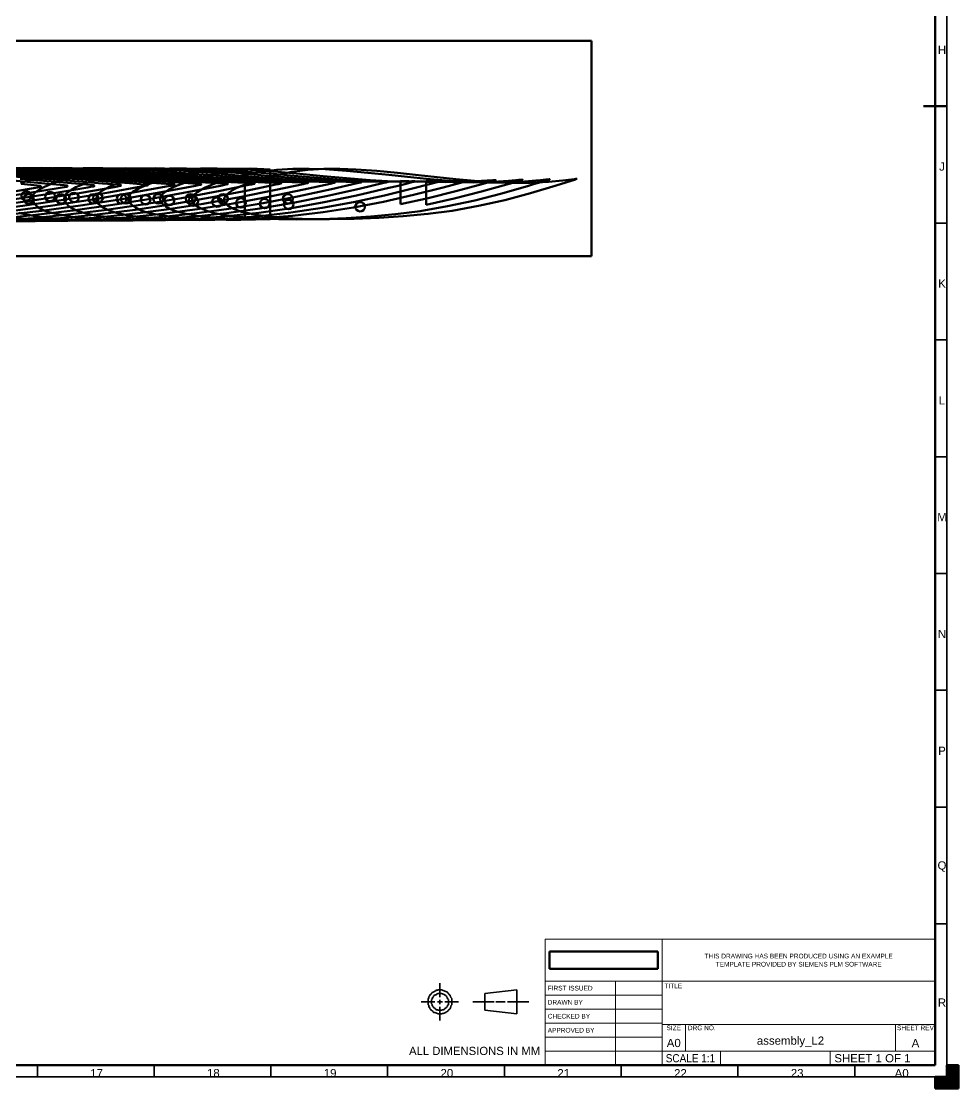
# Model space of a CAD drawing. Header units: millimetres. Extents: x 0 to 1189, y 0 to 841.
# Drawn here: x 787.6 to 1189, y 0 to 456.8 of the extents above; entities that cross this region are included whole.
import ezdxf

# ---------------------------------------------------------------- set-up
doc = ezdxf.new("R2010")
doc.units = ezdxf.units.MM
doc.layers.add('1', color=7, linetype='Continuous', true_color=0xffffff)
doc.layers.add('256', color=7, linetype='Continuous', true_color=0xffffff)
doc.styles.add('Arial', font='Arial')
picture_1 = doc.add_image_def('image1.jpg', size_in_pixel=(548, 87))

# ---------------------------------------------------------------- blocks, each defined once
blk = doc.blocks.new('HATCH5')
at = {"color": 18, "lineweight": 13}
for p, q in [((1184, 9.98988), (1189, 9.98988)), ((1184, 9.94755), (1189, 9.94755)), ((1184, 9.90522), (1189, 9.90522)), ((1184, 9.86289), (1189, 9.86289)), ((1184, 9.82056), (1189, 9.82056)), ((1184, 9.77823), (1189, 9.77823)), ((1184, 9.7359), (1189, 9.7359)), ((1184, 9.69357), (1189, 9.69357)), ((1184, 9.65124), (1189, 9.65124)), ((1184, 9.60891), (1189, 9.60891)), ((1184, 9.56658), (1189, 9.56658)), ((1184, 9.52425), (1189, 9.52425)), ((1184, 9.48192), (1189, 9.48192)), ((1184, 9.43959), (1189, 9.43959)), ((1184, 9.39726), (1189, 9.39726)), ((1184, 9.35493), (1189, 9.35493)), ((1184, 9.3126), (1189, 9.3126)), ((1184, 9.27027), (1189, 9.27027)), ((1184, 9.22794), (1189, 9.22794)), ((1184, 9.18561), (1189, 9.18561)), ((1184, 9.14328), (1189, 9.14328)), ((1179, 4.99494), (1189, 4.99494)), ((1179, 4.95261), (1189, 4.95261)), ((1179, 4.91028), (1189, 4.91028)), ((1179, 4.86795), (1189, 4.86795)), ((1179, 4.82562), (1189, 4.82562)), ((1179, 4.78329), (1189, 4.78329)), ((1179, 4.74096), (1189, 4.74096)), ((1179, 4.69863), (1189, 4.69863)), ((1179, 4.6563), (1189, 4.6563)), ((1179, 4.61397), (1189, 4.61397)), ((1179, 4.57164), (1189, 4.57164)), ((1184, 9.10095), (1189, 9.10095)), ((1184, 9.05862), (1189, 9.05862)), ((1184, 9.01629), (1189, 9.01629)), ((1184, 8.97396), (1189, 8.97396)), ((1184, 8.93163), (1189, 8.93163)), ((1184, 8.8893), (1189, 8.8893)), ((1184, 8.84697), (1189, 8.84697)), ((1184, 8.80464), (1189, 8.80464)), ((1184, 8.76231), (1189, 8.76231)), ((1184, 8.71998), (1189, 8.71998)), ((1184, 8.67765), (1189, 8.67765)), ((1184, 8.63532), (1189, 8.63532)), ((1184, 8.59299), (1189, 8.59299)), ((1184, 8.55066), (1189, 8.55066)), ((1184, 8.50833), (1189, 8.50833)), ((1184, 8.466), (1189, 8.466)), ((1184, 8.42367), (1189, 8.42367)), ((1184, 8.38134), (1189, 8.38134)), ((1184, 8.33901), (1189, 8.33901)), ((1184, 8.29668), (1189, 8.29668)), ((1184, 8.25435), (1189, 8.25435)), ((1184, 8.21202), (1189, 8.21202)), ((1184, 8.16969), (1189, 8.16969)), ((1184, 8.12736), (1189, 8.12736)), ((1184, 8.08503), (1189, 8.08503)), ((1184, 8.0427), (1189, 8.0427)), ((1184, 8.00037), (1189, 8.00037)), ((1184, 7.95804), (1189, 7.95804)), ((1184, 7.91571), (1189, 7.91571)), ((1184, 7.87338), (1189, 7.87338)), ((1184, 7.83105), (1189, 7.83105)), ((1184, 7.78872), (1189, 7.78872)), ((1184, 7.74639), (1189, 7.74639)), ((1184, 7.70406), (1189, 7.70406)), ((1184, 7.66173), (1189, 7.66173)), ((1184, 7.6194), (1189, 7.6194)), ((1184, 7.57707), (1189, 7.57707)), ((1184, 7.53474), (1189, 7.53474)), ((1184, 7.49241), (1189, 7.49241)), ((1184, 7.45008), (1189, 7.45008)), ((1184, 7.40775), (1189, 7.40775)), ((1184, 7.36542), (1189, 7.36542)), ((1184, 7.32309), (1189, 7.32309)), ((1184, 7.28076), (1189, 7.28076)), ((1184, 7.23843), (1189, 7.23843)), ((1184, 7.1961), (1189, 7.1961)), ((1184, 7.15377), (1189, 7.15377)), ((1184, 7.11144), (1189, 7.11144)), ((1184, 7.06911), (1189, 7.06911)), ((1184, 7.02678), (1189, 7.02678)), ((1184, 6.98445), (1189, 6.98445)), ((1184, 6.94212), (1189, 6.94212)), ((1184, 6.89979), (1189, 6.89979)), ((1184, 6.85746), (1189, 6.85746)), ((1184, 6.81513), (1189, 6.81513)), ((1184, 6.7728), (1189, 6.7728)), ((1184, 6.73047), (1189, 6.73047)), ((1184, 6.68814), (1189, 6.68814)), ((1184, 6.64581), (1189, 6.64581)), ((1184, 6.60348), (1189, 6.60348)), ((1184, 6.56115), (1189, 6.56115)), ((1184, 6.51882), (1189, 6.51882)), ((1184, 6.47649), (1189, 6.47649)), ((1184, 6.43416), (1189, 6.43416)), ((1184, 6.39183), (1189, 6.39183)), ((1184, 6.3495), (1189, 6.3495)), ((1184, 6.30717), (1189, 6.30717)), ((1184, 6.26484), (1189, 6.26484)), ((1184, 6.22251), (1189, 6.22251)), ((1184, 6.18018), (1189, 6.18018)), ((1184, 6.13785), (1189, 6.13785)), ((1184, 6.09552), (1189, 6.09552)), ((1184, 6.05319), (1189, 6.05319)), ((1184, 6.01086), (1189, 6.01086)), ((1184, 5.96853), (1189, 5.96853)), ((1184, 5.9262), (1189, 5.9262)), ((1184, 5.88387), (1189, 5.88387)), ((1184, 5.84154), (1189, 5.84154)), ((1184, 5.79921), (1189, 5.79921)), ((1184, 5.75688), (1189, 5.75688)), ((1184, 5.71455), (1189, 5.71455)), ((1184, 5.67222), (1189, 5.67222)), ((1184, 5.62989), (1189, 5.62989)), ((1184, 5.58756), (1189, 5.58756)), ((1184, 5.54523), (1189, 5.54523)), ((1184, 5.5029), (1189, 5.5029)), ((1184, 5.46057), (1189, 5.46057)), ((1184, 5.41824), (1189, 5.41824)), ((1184, 5.37591), (1189, 5.37591)), ((1184, 5.33358), (1189, 5.33358)), ((1184, 5.29125), (1189, 5.29125)), ((1184, 5.24892), (1189, 5.24892)), ((1184, 5.20659), (1189, 5.20659)), ((1184, 5.16426), (1189, 5.16426)), ((1184, 5.12193), (1189, 5.12193)), ((1184, 5.0796), (1189, 5.0796)), ((1184, 5.03727), (1189, 5.03727)), ((1179, 4.52931), (1189, 4.52931)), ((1179, 4.48698), (1189, 4.48698)), ((1179, 4.44465), (1189, 4.44465)), ((1179, 4.40232), (1189, 4.40232)), ((1179, 4.35999), (1189, 4.35999)), ((1179, 4.31766), (1189, 4.31766)), ((1179, 4.27533), (1189, 4.27533)), ((1179, 4.233), (1189, 4.233)), ((1179, 4.19067), (1189, 4.19067)), ((1179, 4.14834), (1189, 4.14834)), ((1179, 4.10601), (1189, 4.10601)), ((1179, 4.06368), (1189, 4.06368)), ((1179, 4.02135), (1189, 4.02135)), ((1179, 3.97902), (1189, 3.97902)), ((1179, 3.93669), (1189, 3.93669)), ((1179, 3.89436), (1189, 3.89436)), ((1179, 3.85203), (1189, 3.85203)), ((1179, 3.8097), (1189, 3.8097)), ((1179, 3.76737), (1189, 3.76737)), ((1179, 3.72504), (1189, 3.72504)), ((1179, 3.68271), (1189, 3.68271)), ((1179, 3.64038), (1189, 3.64038)), ((1179, 3.59805), (1189, 3.59805)), ((1179, 3.55572), (1189, 3.55572)), ((1179, 3.51339), (1189, 3.51339)), ((1179, 3.47106), (1189, 3.47106)), ((1179, 3.42873), (1189, 3.42873)), ((1179, 3.3864), (1189, 3.3864)), ((1179, 3.34407), (1189, 3.34407)), ((1179, 3.30174), (1189, 3.30174)), ((1179, 3.25941), (1189, 3.25941)), ((1179, 3.21708), (1189, 3.21708)), ((1179, 3.17475), (1189, 3.17475)), ((1179, 3.13242), (1189, 3.13242)), ((1179, 3.09009), (1189, 3.09009)), ((1179, 3.04776), (1189, 3.04776)), ((1179, 3.00543), (1189, 3.00543)), ((1179, 2.9631), (1189, 2.9631)), ((1179, 2.92077), (1189, 2.92077)), ((1179, 2.87844), (1189, 2.87844)), ((1179, 2.83611), (1189, 2.83611)), ((1179, 2.79378), (1189, 2.79378)), ((1179, 2.75145), (1189, 2.75145)), ((1179, 2.70912), (1189, 2.70912)), ((1179, 2.66679), (1189, 2.66679)), ((1179, 2.62446), (1189, 2.62446)), ((1179, 2.58213), (1189, 2.58213)), ((1179, 2.5398), (1189, 2.5398)), ((1179, 2.49747), (1189, 2.49747)), ((1179, 2.45514), (1189, 2.45514)), ((1179, 2.41281), (1189, 2.41281)), ((1179, 2.37048), (1189, 2.37048)), ((1179, 2.32815), (1189, 2.32815)), ((1179, 2.28582), (1189, 2.28582)), ((1179, 2.24349), (1189, 2.24349)), ((1179, 2.20116), (1189, 2.20116)), ((1179, 2.15883), (1189, 2.15883)), ((1179, 2.1165), (1189, 2.1165)), ((1179, 2.07417), (1189, 2.07417)), ((1179, 2.03184), (1189, 2.03184)), ((1179, 1.98951), (1189, 1.98951)), ((1179, 1.94718), (1189, 1.94718)), ((1179, 1.90485), (1189, 1.90485)), ((1179, 1.86252), (1189, 1.86252)), ((1179, 1.82019), (1189, 1.82019)), ((1179, 1.77786), (1189, 1.77786)), ((1179, 1.73553), (1189, 1.73553)), ((1179, 1.6932), (1189, 1.6932)), ((1179, 1.65087), (1189, 1.65087)), ((1179, 1.60854), (1189, 1.60854)), ((1179, 1.56621), (1189, 1.56621)), ((1179, 1.52388), (1189, 1.52388)), ((1179, 1.48155), (1189, 1.48155)), ((1179, 1.43922), (1189, 1.43922)), ((1179, 1.39689), (1189, 1.39689)), ((1179, 1.35456), (1189, 1.35456)), ((1179, 1.31223), (1189, 1.31223)), ((1179, 1.2699), (1189, 1.2699)), ((1179, 1.22757), (1189, 1.22757)), ((1179, 1.18524), (1189, 1.18524)), ((1179, 1.14291), (1189, 1.14291)), ((1179, 1.10058), (1189, 1.10058)), ((1179, 1.05825), (1189, 1.05825)), ((1179, 1.01592), (1189, 1.01592)), ((1179, 0.97359), (1189, 0.97359)), ((1179, 0.93126), (1189, 0.93126)), ((1179, 0.88893), (1189, 0.88893)), ((1179, 0.8466), (1189, 0.8466)), ((1179, 0.80427), (1189, 0.80427)), ((1179, 0.76194), (1189, 0.76194)), ((1179, 0.71961), (1189, 0.71961)), ((1179, 0.67728), (1189, 0.67728)), ((1179, 0.63495), (1189, 0.63495)), ((1179, 0.59262), (1189, 0.59262)), ((1179, 0.55029), (1189, 0.55029)), ((1179, 0.50796), (1189, 0.50796)), ((1179, 0.46563), (1189, 0.46563)), ((1179, 0.4233), (1189, 0.4233)), ((1179, 0.38097), (1189, 0.38097)), ((1179, 0.33864), (1189, 0.33864)), ((1179, 0.29631), (1189, 0.29631)), ((1179, 0.25398), (1189, 0.25398)), ((1179, 0.21165), (1189, 0.21165)), ((1179, 0.16932), (1189, 0.16932)), ((1179, 0.12699), (1189, 0.12699)), ((1179, 0.08466), (1189, 0.08466)), ((1179, 0.04233), (1189, 0.04233)), ((1179, 0), (1189, 0))]:
    blk.add_line(p, q, dxfattribs=at)
blk = doc.blocks.new('3RDANG')
at = {"layer": '1', "color": 18, "linetype": 'Continuous', "lineweight": 35}
for p, q in [((0.173228, 0.629921), (0.173228, 1)), ((0.133858, 0.795276), (0.125984, 0.787402)), ((0.141732, 0.811024), (0.133858, 0.80315)), ((0.133858, 0.80315), (0.133858, 0.795276)), ((0.149606, 0.811024), (0.141732, 0.811024)), ((0.15748, 0.818898), (0.149606, 0.811024)), ((0.165354, 0.818898), (0.15748, 0.818898)), ((0.173228, 0.818898), (0.165354, 0.818898)), ((0.181102, 0.818898), (0.173228, 0.818898)), ((0.188976, 0.818898), (0.181102, 0.818898)), ((0.19685, 0.811024), (0.188976, 0.818898)), ((0.204724, 0.80315), (0.19685, 0.811024)), ((0.212598, 0.795276), (0.204724, 0.80315)), ((0.220472, 0.787402), (0.212598, 0.795276)), ((0.889764, 0.818898), (0.590551, 0.724409)), ((0.889764, 0.181102), (0.889764, 0.818898)), ((0.086614, 0.700787), (0.07874, 0.685039)), ((0.094488, 0.716535), (0.086614, 0.700787)), ((0.102362, 0.748031), (0.094488, 0.732283)), ((0.094488, 0.732283), (0.094488, 0.716535)), ((0.110236, 0.76378), (0.102362, 0.748031)), ((0.11811, 0.771654), (0.110236, 0.76378)), ((0.125984, 0.787402), (0.11811, 0.771654)), ((0.141732, 0.700787), (0.133858, 0.692913)), ((0.149606, 0.716535), (0.141732, 0.708661)), ((0.141732, 0.708661), (0.141732, 0.700787)), ((0.15748, 0.724409), (0.149606, 0.716535)), ((0.149606, 0.716535), (0.149606, 0.716535)), ((0.165354, 0.724409), (0.15748, 0.724409)), ((0.173228, 0.724409), (0.165354, 0.724409)), ((0.181102, 0.724409), (0.173228, 0.724409)), ((0.173228, 0.724409), (0.173228, 0.724409)), ((0.188976, 0.724409), (0.181102, 0.724409)), ((0.19685, 0.716535), (0.188976, 0.724409)), ((0.188976, 0.724409), (0.188976, 0.724409)), ((0.204724, 0.708661), (0.19685, 0.716535)), ((0.212598, 0.700787), (0.204724, 0.708661)), ((0.204724, 0.708661), (0.204724, 0.708661)), ((0.220472, 0.692913), (0.212598, 0.700787)), ((0.228346, 0.779528), (0.220472, 0.787402)), ((0.23622, 0.771654), (0.228346, 0.779528)), ((0.244094, 0.755906), (0.23622, 0.771654)), ((0.244094, 0.740157), (0.244094, 0.755906)), ((0.251969, 0.724409), (0.244094, 0.740157)), ((0.259843, 0.708661), (0.251969, 0.724409)), ((0.259843, 0.692913), (0.259843, 0.708661)), ((0.590551, 0.724409), (0.590551, 0.275591)), ((0.070866, 0.606299), (0.062992, 0.582677)), ((0.07874, 0.661417), (0.070866, 0.645669)), ((0.070866, 0.645669), (0.070866, 0.622047)), ((0.070866, 0.622047), (0.070866, 0.606299)), ((0.07874, 0.685039), (0.07874, 0.661417)), ((0.110236, 0.614173), (0.102362, 0.606299)), ((0.102362, 0.606299), (0.102362, 0.590551)), ((0.11811, 0.653543), (0.110236, 0.645669)), ((0.110236, 0.645669), (0.110236, 0.629921)), ((0.110236, 0.629921), (0.110236, 0.614173)), ((0.125984, 0.677165), (0.11811, 0.669291)), ((0.11811, 0.669291), (0.11811, 0.653543)), ((0.133858, 0.692913), (0.125984, 0.685039)), ((0.125984, 0.685039), (0.125984, 0.677165)), ((0.220472, 0.677165), (0.220472, 0.692913)), ((0.228346, 0.669291), (0.220472, 0.677165)), ((0.228346, 0.661417), (0.228346, 0.669291)), ((0.23622, 0.645669), (0.228346, 0.661417)), ((0.23622, 0.637795), (0.23622, 0.645669)), ((0.23622, 0.622047), (0.23622, 0.637795)), ((0.244094, 0.606299), (0.23622, 0.622047)), ((0.244094, 0.598425), (0.244094, 0.606299)), ((0.244094, 0.582677), (0.244094, 0.598425)), ((0.267717, 0.677165), (0.259843, 0.692913)), ((0.267717, 0.653543), (0.267717, 0.677165)), ((0.275591, 0.637795), (0.267717, 0.653543)), ((0.275591, 0.614173), (0.275591, 0.637795)), ((0.283465, 0.590551), (0.275591, 0.614173)), ((0.125984, 0.503937), (0, 0.503937)), ((0.062992, 0.582677), (0.062992, 0.559055)), ((0.062992, 0.559055), (0.062992, 0.535433)), ((0.062992, 0.535433), (0.062992, 0.519685)), ((0.062992, 0.519685), (0.062992, 0.496063)), ((0.102362, 0.574803), (0.094488, 0.559055)), ((0.094488, 0.559055), (0.094488, 0.543307)), ((0.094488, 0.543307), (0.094488, 0.527559)), ((0.094488, 0.527559), (0.094488, 0.511811)), ((0.094488, 0.511811), (0.094488, 0.496063)), ((0.102362, 0.590551), (0.102362, 0.574803)), ((0.19685, 0.503937), (0.149606, 0.503937)), ((0.173228, 0.440945), (0.173228, 0.559055)), ((0.346457, 0.503937), (0.220472, 0.503937)), ((0.251969, 0.566929), (0.244094, 0.582677)), ((0.251969, 0.551181), (0.251969, 0.566929)), ((0.251969, 0.535433), (0.251969, 0.551181)), ((0.251969, 0.519685), (0.251969, 0.535433)), ((0.251969, 0.503937), (0.251969, 0.519685)), ((0.251969, 0.488189), (0.251969, 0.503937)), ((0.283465, 0.574803), (0.283465, 0.590551)), ((0.283465, 0.551181), (0.283465, 0.574803)), ((0.283465, 0.527559), (0.283465, 0.551181)), ((0.283465, 0.503937), (0.283465, 0.527559)), ((0.283465, 0.480315), (0.283465, 0.503937)), ((0.480315, 0.503937), (0.677165, 0.503937)), ((0.692913, 0.503937), (0.779528, 0.503937)), ((1, 0.503937), (0.80315, 0.503937)), ((0.062992, 0.496063), (0.062992, 0.472441)), ((0.062992, 0.472441), (0.062992, 0.448819)), ((0.062992, 0.448819), (0.062992, 0.425197)), ((0.062992, 0.425197), (0.070866, 0.409449)), ((0.070866, 0.409449), (0.070866, 0.385827)), ((0.094488, 0.496063), (0.094488, 0.480315)), ((0.094488, 0.480315), (0.094488, 0.464567)), ((0.094488, 0.464567), (0.094488, 0.448819)), ((0.094488, 0.448819), (0.102362, 0.433071)), ((0.102362, 0.433071), (0.102362, 0.417323)), ((0.102362, 0.417323), (0.102362, 0.401575)), ((0.102362, 0.401575), (0.102362, 0.393701)), ((0.244094, 0.409449), (0.251969, 0.425197)), ((0.244094, 0.393701), (0.244094, 0.409449)), ((0.251969, 0.472441), (0.251969, 0.488189)), ((0.251969, 0.456693), (0.251969, 0.472441)), ((0.251969, 0.440945), (0.251969, 0.456693)), ((0.251969, 0.425197), (0.251969, 0.440945)), ((0.275591, 0.393701), (0.283465, 0.417323)), ((0.283465, 0.464567), (0.283465, 0.480315)), ((0.283465, 0.440945), (0.283465, 0.464567)), ((0.283465, 0.417323), (0.283465, 0.440945)), ((0.070866, 0.385827), (0.070866, 0.362205)), ((0.070866, 0.362205), (0.07874, 0.346457)), ((0.07874, 0.346457), (0.07874, 0.322835)), ((0.07874, 0.322835), (0.086614, 0.307087)), ((0.086614, 0.307087), (0.086614, 0.291339)), ((0.102362, 0.393701), (0.110236, 0.377953)), ((0.110236, 0.377953), (0.110236, 0.362205)), ((0.110236, 0.362205), (0.11811, 0.354331)), ((0.11811, 0.354331), (0.11811, 0.338583)), ((0.11811, 0.338583), (0.125984, 0.330709)), ((0.125984, 0.330709), (0.125984, 0.322835)), ((0.125984, 0.322835), (0.133858, 0.307087)), ((0.133858, 0.307087), (0.133858, 0.299213)), ((0.133858, 0.299213), (0.141732, 0.291339)), ((0.173228, 0), (0.173228, 0.370079)), ((0.204724, 0.291339), (0.212598, 0.299213)), ((0.212598, 0.307087), (0.220472, 0.314961)), ((0.212598, 0.299213), (0.212598, 0.307087)), ((0.220472, 0.322835), (0.228346, 0.330709)), ((0.220472, 0.314961), (0.220472, 0.322835)), ((0.228346, 0.346457), (0.23622, 0.354331)), ((0.228346, 0.330709), (0.228346, 0.346457)), ((0.23622, 0.370079), (0.244094, 0.385827)), ((0.23622, 0.354331), (0.23622, 0.370079)), ((0.244094, 0.385827), (0.244094, 0.393701)), ((0.251969, 0.283465), (0.259843, 0.299213)), ((0.259843, 0.299213), (0.267717, 0.314961)), ((0.267717, 0.338583), (0.275591, 0.354331)), ((0.267717, 0.314961), (0.267717, 0.338583)), ((0.275591, 0.377953), (0.275591, 0.393701)), ((0.275591, 0.354331), (0.275591, 0.377953)), ((0.086614, 0.291339), (0.094488, 0.275591)), ((0.094488, 0.275591), (0.102362, 0.259843)), ((0.102362, 0.259843), (0.110236, 0.244094)), ((0.110236, 0.244094), (0.110236, 0.228346)), ((0.110236, 0.228346), (0.11811, 0.220472)), ((0.11811, 0.220472), (0.125984, 0.212598)), ((0.125984, 0.212598), (0.133858, 0.204724)), ((0.133858, 0.204724), (0.141732, 0.19685)), ((0.141732, 0.291339), (0.149606, 0.291339)), ((0.149606, 0.291339), (0.149606, 0.283465)), ((0.149606, 0.283465), (0.15748, 0.275591)), ((0.15748, 0.275591), (0.165354, 0.275591)), ((0.165354, 0.275591), (0.165354, 0.275591)), ((0.165354, 0.275591), (0.173228, 0.275591)), ((0.173228, 0.275591), (0.181102, 0.275591)), ((0.181102, 0.275591), (0.181102, 0.275591)), ((0.181102, 0.275591), (0.188976, 0.275591)), ((0.188976, 0.275591), (0.19685, 0.283465)), ((0.19685, 0.283465), (0.204724, 0.291339)), ((0.19685, 0.283465), (0.19685, 0.283465)), ((0.212598, 0.19685), (0.220472, 0.204724)), ((0.220472, 0.204724), (0.228346, 0.212598)), ((0.228346, 0.228346), (0.23622, 0.23622)), ((0.228346, 0.212598), (0.228346, 0.228346)), ((0.23622, 0.23622), (0.244094, 0.251969)), ((0.244094, 0.251969), (0.251969, 0.267717)), ((0.251969, 0.267717), (0.251969, 0.283465)), ((0.590551, 0.275591), (0.889764, 0.181102)), ((0.141732, 0.19685), (0.149606, 0.188976)), ((0.149606, 0.188976), (0.15748, 0.181102)), ((0.15748, 0.181102), (0.165354, 0.181102)), ((0.165354, 0.181102), (0.173228, 0.181102)), ((0.173228, 0.181102), (0.181102, 0.181102)), ((0.181102, 0.181102), (0.188976, 0.181102)), ((0.188976, 0.181102), (0.19685, 0.188976)), ((0.19685, 0.188976), (0.204724, 0.188976)), ((0.204724, 0.188976), (0.212598, 0.19685))]:
    blk.add_line(p, q, dxfattribs=at)
blk = doc.blocks.new('TabularNote1')
at = {"layer": '1', "color": 18, "linetype": 'Continuous', "lineweight": 35, "xscale": 46, "yscale": 16}
blk.add_blockref('3RDANG', (-52.996094, 19), dxfattribs=at)
at = {"layer": '1', "color": 18, "linetype": 'Continuous', "lineweight": 13, "char_height": 3.5, "line_spacing_factor": 1.047437, "style": 'Arial'}
for s, insert, attachment_point in [('\\fArial|b0|i0;\\W1.0000;                                ', (-30, 27), 5), ('\\fArial|b0|i0;\\W0.9888;ALL DIMENSIONS IN MM', (-58.244637, 6), 4)]:
    blk.add_mtext(s, dxfattribs=dict(at, insert=insert, attachment_point=attachment_point))
blk = doc.blocks.new('TabularNote2')
at = {"layer": '256', "color": 18, "linetype": 'Continuous', "lineweight": 18}
for p, q in [((-117, 54), (-107, 54)), ((-117, 54), (-117, 36)), ((-107, 54), (-92, 54)), ((-92, 54), (-45, 54)), ((-45, 54), (-17, 54)), ((-17, 54), (0, 54)), ((0, 54), (0, 36)), ((-117, 36), (-107, 36)), ((-117, 36), (-117, 33)), ((-117, 33), (-117, 17.5)), ((-107, 36), (-92, 36)), ((-92, 36), (-45, 36)), ((-45, 36), (-17, 36)), ((-17, 36), (0, 36)), ((0, 36), (0, 33)), ((0, 33), (0, 17.5)), ((-117, 17.5), (-107, 17.5)), ((-117, 17.5), (-117, 14)), ((-117, 14), (-117, 6)), ((-107, 17.5), (-92, 17.5)), ((-107, 17.5), (-107, 14)), ((-107, 14), (-107, 6)), ((-92, 17.5), (-45, 17.5)), ((-45, 17.5), (-17, 17.5)), ((-17, 17.5), (0, 17.5)), ((-17, 17.5), (-17, 14)), ((-17, 14), (-17, 6)), ((0, 17.5), (0, 14)), ((0, 14), (0, 6)), ((-117, 6), (-107, 6)), ((-117, 6), (-117, 0)), ((-107, 6), (-92, 6)), ((-92, 6), (-45, 6)), ((-92, 6), (-92, 0)), ((-45, 6), (-17, 6)), ((-45, 6), (-45, 0)), ((-17, 6), (0, 6)), ((0, 6), (0, 0)), ((-117, 0), (-107, 0)), ((-107, 0), (-92, 0)), ((-92, 0), (-45, 0)), ((-45, 0), (-17, 0)), ((-17, 0), (0, 0))]:
    blk.add_line(p, q, dxfattribs=at)
at = {"layer": '1', "color": 18, "linetype": 'Continuous', "lineweight": 13, "line_spacing_factor": 1.047437, "style": 'Arial'}
for s, insert, char_height, attachment_point in [('\\fArial|b0|i0;\\W1.0000;THIS DRAWING HAS BEEN PRODUCED USING AN EXAMPLE\\PTEMPLATE PROVIDED BY SIEMENS PLM SOFTWARE', (-58.5, 45), 2, 5), ('\\fArial|b0|i0;\\W1.0000;TITLE', (-115.975, 35), 2, 1), ('\\fArial|b0|i0;\\W1.0000;SIZE', (-112, 15), 2, 8), ('\\fArial|b0|i0;\\W1.0000;DRG NO.', (-105.975, 15), 2, 7), ('\\fArial|b0|i0;\\W0.9603;SHEET REV', (-8.5, 15), 2, 8), ('\\fArial|b0|i0;\\W1.0000;A0', (-112, 7.75), 3.5, 8), ('\\fArial|b0|i0;\\W1.0000;assembly_L2', (-62, 7.75), 3.5, 8), ('\\fArial|b0|i0;\\W1.0000;A', (-8.5, 7.75), 3.5, 8), ('\\fArial|b0|i0;\\W0.8759;SCALE 1:1', (-115.442, 3), 3.5, 4), ('\\fArial|b0|i0;\\W1.0000;SHEET 1 OF 1', (-43.225, 3), 3.5, 4)]:
    blk.add_mtext(s, dxfattribs=dict(at, insert=insert, char_height=char_height, attachment_point=attachment_point))
blk = doc.blocks.new('TabularNote3')
at = {"layer": '256', "color": 18, "linetype": 'Continuous', "lineweight": 18}
for p, q in [((-50, 54), (-20, 54)), ((-50, 54), (-50, 36)), ((-20, 54), (0, 54)), ((0, 54), (0, 36)), ((-50, 36), (-20, 36)), ((-50, 36), (-50, 30)), ((-20, 36), (0, 36)), ((-20, 36), (-20, 30)), ((0, 36), (0, 30)), ((-50, 30), (-20, 30)), ((-50, 30), (-50, 24)), ((-20, 30), (0, 30)), ((-20, 30), (-20, 24)), ((0, 30), (0, 24)), ((-50, 24), (-20, 24)), ((-50, 24), (-50, 18)), ((-20, 24), (0, 24)), ((-20, 24), (-20, 18)), ((0, 24), (0, 18)), ((-50, 18), (-20, 18)), ((-50, 18), (-50, 12)), ((-20, 18), (0, 18)), ((-20, 18), (-20, 12)), ((0, 18), (0, 12)), ((-50, 12), (-20, 12)), ((-50, 12), (-50, 6)), ((-20, 12), (0, 12)), ((-20, 12), (-20, 6)), ((0, 12), (0, 6)), ((-50, 6), (-20, 6)), ((-50, 6), (-50, 0)), ((-20, 6), (0, 6)), ((-20, 6), (-20, 0)), ((0, 6), (0, 0)), ((-50, 0), (-20, 0)), ((-20, 0), (0, 0))]:
    blk.add_line(p, q, dxfattribs=at)
at = {"layer": '1', "color": 18, "linetype": 'Continuous', "lineweight": 13, "char_height": 2, "attachment_point": 4, "line_spacing_factor": 1.047437, "style": 'Arial'}
for s, insert in [('\\fArial|b0|i0;\\W1.0000;FIRST ISSUED', (-48.975, 33)), ('\\fArial|b0|i0;\\W1.0000;DRAWN BY', (-48.975, 27)), ('\\fArial|b0|i0;\\W1.0000;CHECKED BY', (-48.975, 21)), ('\\fArial|b0|i0;\\W1.0000;APPROVED BY', (-48.975, 15))]:
    blk.add_mtext(s, dxfattribs=dict(at, insert=insert))

msp = doc.modelspace()

# ---------------------------------------------------------------- linework, layer by layer
at = {"layer": '1', "color": 8, "linetype": 'Continuous', "lineweight": 70}
for p, q in [((1031.842943, 448.421383), (161.806633, 448.421383)), ((1031.842943, 448.421383), (1031.842943, 356.259896)), ((161.806633, 356.259896), (1031.842943, 356.259896))]:
    msp.add_line(p, q, dxfattribs=at)
at = {"layer": '1', "color": 163, "linetype": 'Continuous', "lineweight": 70}
for points in [[(668.067957, 392.178374), (678.525459, 393.339435), (689.024459, 394.020464), (699.542118, 394.326974), (710.064447, 394.343755), (720.584236, 394.13774), (731.098979, 393.760873), (741.608804, 393.252973), (760.865559, 392.078561), (780.106889, 390.713991), (799.34794, 389.319736)], [(681.51902, 392.112657), (691.868184, 393.301233), (702.260644, 393.995108), (712.673446, 394.297094), (723.091819, 394.294221), (733.507518, 394.058919), (743.917171, 393.650187), (754.320613, 393.114774), (773.382036, 391.915684), (792.432856, 390.555648), (811.485759, 389.225768)], [(694.970083, 392.046941), (705.210178, 393.262357), (715.498785, 393.96636), (725.807127, 394.260046), (736.119757, 394.236567), (746.429667, 393.97618), (756.734034, 393.542638), (767.032229, 392.984233), (785.899275, 391.751217), (804.758032, 390.3909), (823.623578, 389.1318)], [(708.421146, 391.981224), (718.553114, 393.22347), (728.736339, 393.937199), (738.940043, 394.22233), (749.14773, 394.178103), (759.352259, 393.893163), (769.551136, 393.436549), (779.743718, 392.856389), (798.416527, 391.584489), (817.082942, 390.221979), (835.761397, 389.037832)], [(721.872209, 391.915508), (730.638448, 393.057962), (739.450061, 393.77537), (748.283555, 394.131633), (757.124271, 394.195309), (765.964184, 394.0333), (774.799711, 393.704554), (783.629743, 393.255149), (792.454571, 392.718924), (810.933544, 391.422665), (829.408978, 390.066299), (847.899216, 388.943864)], [(735.323272, 391.849791), (743.994126, 393.016659), (752.713044, 393.746663), (761.455112, 394.101422), (770.204667, 394.151594), (778.953064, 393.968523), (787.696461, 393.615901), (796.433808, 393.143193), (805.165682, 392.586096), (818.880046, 391.602903), (832.591946, 390.567536), (846.307317, 389.596079), (860.037035, 388.849896)], [(748.774334, 391.784075), (757.349709, 392.975351), (765.975942, 393.717962), (774.626635, 394.071221), (783.285075, 394.107885), (791.941976, 393.903742), (800.593231, 393.52724), (809.237863, 393.031232), (817.876751, 392.453271), (831.445394, 391.444773), (845.013, 390.398234), (858.585605, 389.442251), (872.174855, 388.755928)], [(762.225397, 391.718358), (770.705263, 392.93428), (779.238407, 393.690468), (787.797696, 394.043331), (796.365363, 394.066414), (804.931132, 393.839287), (813.490339, 393.436438), (822.042089, 392.916744), (830.587729, 392.319816), (844.010453, 391.288685), (857.434136, 390.228648), (870.864075, 389.287668), (884.312674, 388.66196)], [(775.67646, 391.652642), (784.060646, 392.892993), (792.501075, 393.661955), (800.969075, 394.013489), (809.445759, 394.023033), (817.920136, 393.774523), (826.387224, 393.34741), (834.846184, 392.804362), (843.298714, 392.186877), (856.575634, 391.130901), (869.855249, 390.059338), (883.142637, 389.13362), (896.450493, 388.567992)], [(789.127523, 391.586925), (797.41598, 392.851094), (805.764641, 393.630268), (814.141796, 393.97722), (822.527015, 393.972503), (830.908917, 393.706839), (839.282936, 393.263511), (847.649081, 392.702154), (856.009619, 392.058871), (869.142048, 390.962984), (882.275498, 389.890973), (895.421768, 388.988137), (908.588312, 388.474024)], [(802.578586, 391.521209), (809.91548, 392.699266), (817.306714, 393.4755), (824.726544, 393.881712), (832.157276, 393.973429), (839.587932, 393.818215), (849.309626, 393.353561), (859.019297, 392.699919), (868.720524, 391.925662), (879.110174, 391.029111), (889.499773, 390.141657), (899.895645, 389.333661), (910.304104, 388.698065), (920.726131, 388.380056)], [(816.029649, 391.455492), (823.280344, 392.655783), (830.588318, 393.445105), (837.926386, 393.852942), (845.275771, 393.935847), (852.624766, 393.764403), (862.238491, 393.273358), (871.839195, 392.592898), (881.431309, 391.793341), (891.704503, 390.874184), (901.978297, 389.973965), (912.259561, 389.167279), (922.55491, 388.552639), (932.86395, 388.286088)], [(829.480712, 391.389775), (836.645098, 392.612281), (843.869816, 393.414692), (851.126177, 393.824153), (858.394272, 393.898245), (865.661639, 393.710586), (875.167382, 393.193188), (884.659071, 392.485894), (894.142038, 391.66099), (904.298778, 390.719262), (914.456808, 389.806304), (924.623549, 389.000871), (934.805862, 388.407189), (945.001769, 388.19212)], [(842.931775, 391.324059), (850.009738, 392.568761), (857.151203, 393.384281), (864.325914, 393.795382), (871.512783, 393.860658), (878.698558, 393.656766), (888.096308, 393.11299), (897.478926, 392.378886), (906.852706, 391.528672), (916.892998, 390.564347), (926.935308, 389.638619), (936.987609, 388.83447), (947.056966, 388.261754), (957.139588, 388.098152)], [(856.382837, 391.258342), (863.371194, 392.524492), (870.4249, 393.352241), (877.516101, 393.765158), (885.887517, 393.80112), (894.252037, 393.474487)], [(869.8339, 391.192626), (877.328407, 392.569158), (883.273607, 393.279822)], [(883.273607, 372.065529), (883.273607, 383.945533), (883.273607, 393.279822)], [(883.284963, 391.126909), (890.102957, 392.438067), (896.994682, 393.292989), (903.924799, 393.709071), (910.868383, 393.747885), (917.809628, 393.495247), (926.883368, 392.872355), (935.938456, 392.057923), (944.984415, 391.131768), (953.060089, 390.269837), (961.138098, 389.442913), (969.223141, 388.709419), (977.321709, 388.123517), (985.43462, 387.783941), (993.553045, 387.816247)], [(894.252037, 372.157723), (894.252037, 384.095111), (894.252037, 393.474487)], [(896.736026, 391.061193), (903.467111, 392.394448), (910.275587, 393.262536), (917.124292, 393.680308), (923.986921, 393.710302), (930.846741, 393.441398), (939.81245, 392.792121), (948.758232, 391.950934), (957.69483, 390.999501), (965.673426, 390.118183), (973.654958, 389.278092), (981.644342, 388.54038), (989.648474, 387.961425), (997.667589, 387.644707), (1005.690864, 387.722279)], [(775.072302, 389.507673), (788.591931, 388.328961), (799.207448, 387.325373)], [(783.973191, 390.516867), (789.127523, 391.586925)], [(787.210121, 389.413704), (800.423726, 388.321397), (810.800384, 387.399681)], [(787.269194, 387.503314), (789.801863, 388.355046), (792.362412, 389.118805), (797.445803, 390.425083), (802.578586, 391.521209)], [(889.271977, 374.891306), (876.032388, 373.383918), (862.74668, 372.356311), (849.434826, 371.753683), (836.110567, 371.59163), (828.294283, 371.733312), (820.484644, 372.095581), (812.695599, 372.753166), (807.579516, 373.421389), (802.509095, 374.377961), (800.543135, 374.867804), (798.604932, 375.456129), (796.715432, 376.19461), (794.947361, 377.181563), (793.939656, 378.029074), (793.103583, 379.05684), (792.502477, 380.235345), (792.32068, 381.201433), (792.496433, 382.166014), (793.004154, 383.010233), (793.699855, 383.716101), (795.530121, 384.979329), (797.500326, 385.998192), (799.54125, 386.874164), (801.622922, 387.651707), (803.729679, 388.35439), (805.854391, 388.997915), (810.916976, 390.332848), (816.029649, 391.455492)], [(799.34794, 389.319736), (812.25559, 388.313798), (822.393321, 387.473989)], [(903.090369, 375.04241), (889.884273, 373.505649), (876.629625, 372.463735), (863.348184, 371.852348), (850.053792, 371.679509), (842.25457, 371.810894), (834.462453, 372.158639), (826.688479, 372.794268), (824.079156, 373.096435), (821.477536, 373.458086), (818.887365, 373.892969), (816.314135, 374.41884), (813.767824, 375.063286), (811.277873, 375.897046), (808.937058, 377.081181), (807.894221, 377.883231), (806.995616, 378.850758), (806.299474, 379.973268), (806.036633, 380.917644), (806.142842, 381.889183), (806.607109, 382.755314), (807.278754, 383.48146), (809.078454, 384.776254), (811.032869, 385.817026), (813.060791, 386.710296), (815.130732, 387.502833), (817.227629, 388.21934), (819.343631, 388.876003), (824.385884, 390.240014), (829.480712, 391.389775)], [(811.485759, 389.225768), (824.087528, 388.306163), (833.986257, 387.548298)], [(916.908761, 375.193514), (903.731823, 373.626829), (890.503789, 372.570598), (877.248229, 371.95042), (863.979349, 371.767363), (856.194656, 371.88899), (848.41702, 372.22201), (840.656334, 372.837618), (838.050724, 373.130837), (835.452524, 373.481632), (832.865595, 373.90357), (830.295259, 374.415144), (827.749325, 375.042465), (825.253939, 375.847055), (822.897566, 376.985716), (821.822694, 377.743963), (820.865178, 378.648115), (820.089629, 379.714673), (819.75288, 380.633656), (819.791849, 381.607936), (820.208114, 382.493669), (820.851553, 383.24068), (822.325744, 384.379465), (823.929584, 385.312674), (825.600408, 386.12147), (827.312774, 386.845236), (830.052585, 387.856522), (832.82949, 388.752909), (837.853824, 390.146763), (842.931775, 391.324059)], [(823.623578, 389.1318), (835.919546, 388.298491), (845.579193, 387.622606)], [(894.252037, 372.157723), (887.958401, 371.96095), (881.662462, 371.863243), (875.365773, 371.871325), (869.070375, 371.997388), (862.779285, 372.262365), (856.498293, 372.703733), (850.239742, 373.391891), (844.035425, 374.458939), (840.9829, 375.226391), (838.01941, 376.28371), (836.461537, 377.106342), (835.043532, 378.151729), (834.383682, 378.797517), (833.824182, 379.531166), (833.460919, 380.37737), (833.456195, 381.415919), (833.898427, 382.361901), (834.587984, 383.151338), (835.392865, 383.824542), (838.131198, 385.469814), (841.050138, 386.775751), (844.048204, 387.888613), (847.092745, 388.86839), (850.167914, 389.746872), (853.265784, 390.542258), (856.382837, 391.258342)], [(835.761397, 389.037832), (847.751653, 388.29078), (857.17213, 387.696915)], [(883.273607, 372.065529), (876.498259, 372.338938), (869.734109, 372.813), (862.997956, 373.58439), (858.585716, 374.331796), (854.240665, 375.39861), (852.57619, 375.965431), (850.966123, 376.668318), (849.450963, 377.558525), (848.091729, 378.67519), (847.604937, 379.255969), (847.243487, 379.918971), (847.081942, 380.650029), (847.170985, 381.391664), (847.588074, 382.239129), (848.205106, 382.960375), (848.923544, 383.584991), (850.791876, 384.815257), (852.565206, 385.733958), (854.390887, 386.546308), (859.444914, 388.391416), (864.60747, 389.911099), (869.8339, 391.192626)], [(847.899216, 388.943864), (859.583855, 388.283029), (868.765066, 387.771223)], [(860.037035, 388.849896), (871.416162, 388.275235), (880.358002, 387.845531)], [(958.363938, 375.646826), (947.880151, 374.269509), (937.353538, 373.269512), (926.801957, 372.577267), (916.23603, 372.164094), (905.662568, 372.029356), (897.908526, 372.123543), (890.160033, 372.415382), (882.425621, 372.972438), (879.395595, 373.290776), (876.375035, 373.684598), (873.368961, 374.173637), (870.384496, 374.786032), (867.442889, 375.579866), (864.609334, 376.687089), (863.452399, 377.305766), (862.363599, 378.039865), (861.415462, 378.945832), (860.909217, 379.784104), (860.752576, 380.740385), (861.0138, 381.676093), (861.565128, 382.489426), (862.946875, 383.72093), (864.502904, 384.721318), (866.139531, 385.583401), (867.823324, 386.351819), (870.526461, 387.424521), (873.273266, 388.377242), (878.248577, 389.864255), (883.284963, 391.126909)], [(872.174855, 388.755928), (883.248584, 388.267399), (891.950939, 387.91984)], [(972.18233, 375.79793), (961.71092, 374.393914), (951.194416, 373.378425), (940.652112, 372.678181), (930.094958, 372.258661), (919.530262, 372.116005), (911.782617, 372.201305), (904.03975, 372.479934), (896.310343, 373.018084), (892.67747, 373.397277), (889.058261, 373.887104), (885.461282, 374.52249), (881.908071, 375.368595), (878.46256, 376.571011), (877.283428, 377.143232), (876.166182, 377.830259), (875.177606, 378.690676), (874.628965, 379.502068), (874.413327, 380.446261), (874.618976, 381.394141), (875.134885, 382.228571), (876.482626, 383.494079), (878.021384, 384.518323), (879.646299, 385.399064), (881.321042, 386.183356), (884.012856, 387.277816), (886.750359, 388.249997), (891.711482, 389.769102), (896.736026, 391.061193)], [(938.322684, 388.217073), (943.166206, 388.276353), (944.07359, 388.298763), (944.415443, 388.309875), (944.583579, 388.296389), (944.718072, 388.199653), (944.733979, 388.166294), (944.732623, 388.145202), (944.707692, 388.129576), (944.68212, 388.120819), (944.635293, 388.10665), (944.552513, 388.08313), (943.813021, 387.898759), (942.825747, 387.659894), (932.279886, 385.153626), (918.176849, 382.006611), (904.010982, 379.173494), (889.767754, 376.731862), (875.453585, 374.740202)], [(884.312674, 388.66196), (895.08113, 388.259519), (903.543875, 387.994148)], [(949.91562, 388.291381), (952.31144, 388.333472), (954.887253, 388.41757), (955.717798, 388.444693), (956.051502, 388.44324), (956.182822, 388.331275), (956.191342, 388.322668), (956.195996, 388.32226), (956.202077, 388.325938), (956.20947, 388.325748), (956.213757, 388.320416), (956.213331, 388.314383), (956.207361, 388.308668), (956.151991, 388.287418), (956.06146, 388.25924), (955.814209, 388.190779), (955.417556, 388.090096), (951.857628, 387.202502), (948.439183, 386.35573), (944.996146, 385.515079), (931.190259, 382.300695), (917.30615, 379.404337), (903.331654, 376.914071), (889.271977, 374.891306)], [(896.450493, 388.567992), (906.913815, 388.251593), (915.136811, 388.068456)], [(961.508557, 388.36569), (965.963205, 388.531492), (967.3723, 388.600877), (967.542568, 388.575718), (967.620528, 388.50916), (967.700919, 388.502465), (967.713971, 388.497881), (967.71553, 388.491948), (967.709944, 388.484366), (967.703, 388.47881), (967.686984, 388.469739), (967.651433, 388.455417), (967.031039, 388.285676), (966.210812, 388.074574), (956.342718, 385.546344), (943.142308, 382.360391), (929.869542, 379.493639), (916.518964, 377.035455), (903.090369, 375.04241)], [(908.588312, 388.474024), (918.746651, 388.243623), (926.729748, 388.142765)], [(973.101493, 388.439998), (977.495583, 388.669371), (978.273901, 388.71463), (978.579384, 388.73937), (978.885271, 388.749236), (979.080806, 388.684415), (979.168862, 388.67759), (979.23978, 388.682927), (979.250275, 388.675699), (979.251363, 388.669056), (979.244321, 388.661567), (979.234979, 388.656043), (979.21471, 388.646817), (979.17658, 388.631921), (978.584655, 388.463517), (977.790569, 388.254371), (968.282096, 385.719545), (955.558385, 382.522146), (942.758237, 379.645714), (929.874167, 377.183933), (916.908761, 375.193514)], [(920.726131, 388.380056), (930.579654, 388.235608), (938.322684, 388.217073)], [(945.001769, 388.19212), (954.246236, 388.219446), (961.508557, 388.36569)], [(984.69443, 388.514307), (989.507291, 388.839138), (990.182386, 388.90016), (990.473353, 388.869133), (990.709362, 388.867738), (990.790644, 388.859355), (990.795724, 388.857238), (990.797958, 388.855238), (990.796478, 388.849546), (990.77222, 388.833505), (990.747939, 388.821631), (990.705048, 388.803739), (990.629997, 388.778225), (990.496142, 388.739388), (988.303413, 388.131828), (985.381656, 387.313685), (973.669126, 384.140666), (961.894712, 381.210091), (950.039928, 378.62571)], [(950.039928, 388.61884), (950.039928, 383.022687), (950.039928, 378.62571)], [(950.039928, 388.61884), (960.807017, 388.068001), (969.277407, 388.004184)], [(957.139588, 388.098152), (966.079857, 388.211305), (973.101493, 388.439998)], [(1007.880302, 388.662923), (1009.91272, 388.848196), (1012.187559, 389.093312), (1012.84922, 389.168608), (1013.434895, 389.206478), (1013.786786, 389.234263), (1013.880077, 389.23584), (1013.920178, 389.22975), (1013.926051, 389.225419), (1013.926188, 389.219832), (1013.919727, 389.212518), (1013.909613, 389.20566), (1013.879768, 389.190801), (1013.786803, 389.155447), (1013.502184, 389.065987), (1011.261825, 388.39065), (1009.093138, 387.733753), (1006.948638, 387.086097), (1004.805255, 386.443881), (993.343368, 383.150256), (981.789798, 380.186331), (970.127484, 377.664912), (958.363938, 375.646826)], [(996.287366, 388.588615), (999.338111, 388.827675), (1000.480811, 388.932504), (1001.623087, 389.044478), (1001.909717, 389.036997), (1002.197294, 389.045953), (1002.273337, 389.049372), (1002.315392, 389.051459), (1002.344731, 389.048462), (1002.35198, 389.043834), (1002.354087, 389.036869), (1002.345641, 389.02227), (1002.292502, 388.997103), (1002.244719, 388.981135), (1002.163708, 388.954351), (1002.024731, 388.910332), (1001.773132, 388.838829), (1001.316338, 388.714491), (1000.508353, 388.47878), (999.066708, 388.054915), (996.488567, 387.306566), (984.745159, 384.001776), (972.929764, 380.973898), (961.018358, 378.339668)], [(961.018358, 388.550042), (961.018358, 382.832233), (961.018358, 378.339668)], [(961.018358, 388.550042), (966.722686, 388.185781), (972.433854, 387.944298), (981.415226, 387.910215)], [(969.277407, 388.004184), (977.91373, 388.203129), (984.69443, 388.514307)], [(1019.473239, 388.737232), (1023.289098, 389.181699), (1024.488662, 389.33598), (1025.020605, 389.390903), (1025.440278, 389.42444), (1025.485129, 389.416345), (1025.49247, 389.410615), (1025.490125, 389.403105), (1025.468007, 389.386627), (1025.444465, 389.373799), (1025.40118, 389.353494), (1024.888586, 389.194977), (1020.789945, 387.89627), (1016.689336, 386.60539), (1005.713418, 383.30254), (994.644054, 380.332163), (983.46405, 377.810532), (972.18233, 375.79793)], [(981.415226, 387.910215), (989.747886, 388.194925), (996.287366, 388.588615)], [(993.553045, 387.816247), (1001.582356, 388.186703), (1007.880302, 388.662923)], [(1005.690864, 387.722279), (1013.417178, 388.178477), (1019.473239, 388.737232)], [(787.614512, 387.251064), (794.437735, 386.526803), (795.71672, 386.387946), (795.947701, 386.335898), (796.025126, 386.119091), (795.938671, 385.906), (795.712254, 385.840073), (792.851919, 385.367459), (777.591412, 382.924277), (757.205757, 379.928109), (736.780694, 377.21832), (716.317317, 374.812944), (695.814486, 372.77585)], [(799.207448, 387.325373), (805.984542, 386.653526), (807.255694, 386.526961), (807.369196, 386.495139), (807.441797, 386.40447), (807.459671, 386.229031), (807.381919, 386.074619), (807.038608, 386.00044), (804.251793, 385.527368), (789.375606, 383.08161), (769.500586, 380.078688), (749.585045, 377.362963), (729.629513, 374.957939), (709.632878, 372.926954)], [(810.800384, 387.399681), (817.179736, 386.812538), (818.375926, 386.703562), (818.712742, 386.669866), (818.858223, 386.598737), (818.898215, 386.432605), (818.883495, 386.314945), (818.805922, 386.23857), (818.571337, 386.185503), (818.328992, 386.14989), (817.952124, 386.086402), (817.281539, 385.967569), (816.081377, 385.758304), (801.521158, 383.296871), (782.067332, 380.268273), (762.571236, 377.531007), (743.032775, 375.113069), (723.45127, 373.078058)], [(822.393321, 387.473989), (828.752147, 386.938078), (829.94357, 386.836771), (830.133325, 386.823712), (830.268695, 386.775647), (830.333291, 386.623711), (830.307676, 386.458558), (830.111637, 386.37614), (828.782051, 386.146884), (827.45312, 385.911036), (813.281302, 383.448907), (794.344111, 380.41488), (775.362566, 377.673108), (756.339074, 375.257099), (737.269663, 373.229162)], [(833.986257, 387.548298), (840.251723, 387.068296), (841.426544, 386.980388), (841.647243, 386.957639), (841.732088, 386.895369), (841.768128, 386.793161), (841.771035, 386.678903), (841.712755, 386.595948), (841.504758, 386.53833), (838.916878, 386.075255), (825.11747, 383.612596), (806.678249, 380.56925), (788.193086, 377.819898), (769.665027, 375.403151), (751.088055, 373.380266)], [(845.579193, 387.622606), (851.628597, 387.208976), (852.762909, 387.134478), (853.082292, 387.107523), (853.192163, 387.000447), (853.207847, 386.843101), (853.150974, 386.761254), (853.050074, 386.731754), (851.636286, 386.47796), (850.527272, 386.269884), (837.079316, 383.796783), (819.106976, 380.73777), (801.08721, 377.975368), (783.022604, 375.552892), (764.906447, 373.53137)], [(857.17213, 387.696915), (862.948242, 387.346718), (864.032415, 387.294827), (864.374053, 387.276179), (864.521319, 387.247233), (864.615176, 387.189333), (864.645468, 387.086254), (864.638019, 386.977299), (864.534091, 386.916233), (864.424677, 386.895042), (864.231963, 386.860326), (863.893523, 386.798856), (863.28973, 386.685339), (862.208986, 386.475447), (849.100003, 383.991688), (831.581019, 380.913867), (814.012016, 378.135299), (796.394888, 375.704484), (778.724839, 373.682474)], [(868.765066, 387.771223), (874.498076, 387.479284), (875.572108, 387.429877), (875.877365, 387.41643), (876.016564, 387.375987), (876.082708, 387.242615), (876.077365, 387.142057), (875.998903, 387.092656), (875.249021, 386.951686), (874.660886, 386.83622), (873.612249, 386.62574), (860.887339, 384.143502), (843.878868, 381.059944), (826.818793, 378.277344), (809.708613, 375.848518), (792.543231, 373.833578)], [(880.358002, 387.845531), (885.971578, 387.613153), (887.024221, 387.574697), (887.320538, 387.564459), (887.458825, 387.523392), (887.522058, 387.391528), (887.50954, 387.2965), (887.423918, 387.26079), (886.124643, 387.002764), (885.105736, 386.79319), (872.751192, 384.307462), (856.235333, 381.214994), (839.667084, 378.425051), (823.041977, 375.994843), (806.361624, 373.984682)], [(891.950939, 387.91984), (897.381058, 387.74648), (898.399353, 387.721851), (898.686088, 387.71472), (898.828655, 387.705198), (898.936958, 387.619491), (898.965691, 387.526944), (898.958396, 387.481336), (898.928395, 387.451254), (898.806841, 387.421606), (898.706602, 387.404709), (898.531504, 387.370161), (898.222863, 387.303566), (897.670512, 387.184702), (896.680672, 386.9749), (884.681726, 384.484017), (868.640853, 381.37788), (852.544081, 378.576945), (836.392175, 376.14325), (820.180016, 374.135786)], [(903.543875, 387.994148), (908.779686, 387.880168), (909.761158, 387.866933), (910.130392, 387.863599), (910.309679, 387.838625), (910.404126, 387.687478), (910.304044, 387.604437), (910.183298, 387.578969), (909.908696, 387.521849), (909.364116, 387.400985), (908.274476, 387.160144), (896.629823, 384.663556), (881.061446, 381.543294), (865.435966, 378.73101), (849.747302, 376.292265), (833.998408, 374.28689)], [(915.136811, 388.068456), (920.154337, 388.01119), (921.095324, 388.011804), (921.489653, 388.013618), (921.665127, 388.005098), (921.787321, 387.963894), (921.829275, 387.896391), (921.847235, 387.835922), (921.775647, 387.782592), (921.686915, 387.761355), (921.485267, 387.714902), (919.899946, 387.353569), (908.604358, 384.848005), (893.500571, 381.712144), (878.336736, 378.886469), (863.108885, 376.442156), (847.8168, 374.437994)], [(926.729748, 388.142765), (931.608842, 388.142558), (932.523803, 388.153535), (932.90719, 388.158549), (933.077601, 388.156724), (933.205028, 388.130615), (933.283152, 388.024083), (933.282983, 387.975575), (933.247243, 387.958088), (932.955162, 387.885877), (931.422677, 387.521897), (920.492876, 385.013594), (905.876614, 381.867841), (891.19817, 379.034802), (876.449635, 376.588877), (861.635192, 374.589098)], [(932.86395, 388.286088), (942.412843, 388.227548), (949.91562, 388.291381)], [(875.453585, 374.740202), (862.175757, 373.261623), (848.854138, 372.248275), (835.507031, 371.654458), (822.148043, 371.503754), (814.311765, 371.656149), (806.481979, 372.03353), (798.675078, 372.714546), (793.548078, 373.403627), (788.468664, 374.388218), (786.502299, 374.894538)], [(806.361624, 373.984682), (792.815666, 372.643379), (779.236254, 371.698066)], [(820.180016, 374.135786), (806.698003, 372.767699), (793.180569, 371.809439), (779.64067, 371.253119)], [(833.998408, 374.28689), (820.575278, 372.892149), (807.114822, 371.919887), (793.63121, 371.354257), (780.136392, 371.240117)], [(792.543231, 373.833578), (780.389034, 372.640502)], [(861.635192, 374.589098), (848.314118, 373.139138), (834.951464, 372.139331), (821.564319, 371.554965), (808.165184, 371.415636), (800.305576, 371.579287), (792.453934, 371.973194), (784.624722, 372.678069)], [(847.8168, 374.437994), (834.447324, 373.015894), (821.038424, 372.029912), (807.605732, 371.454846), (794.16142, 371.32779), (786.275581, 371.50316)]]:
    msp.add_lwpolyline(points, dxfattribs=at)
for centre, major_axis, ratio in [((789.772802, 382.136222), (-2.069534, 0.0674), 0.965889), ((799.982054, 381.803729), (-2.069534, 0.0674), 0.965889), ((790.802709, 380.806678), (-2.128356, 0), 0.939693), ((804.669974, 380.806678), (-2.128356, 0), 0.939693), ((810.191307, 381.471235), (-2.069534, 0.0674), 0.965889), ((818.53724, 380.806678), (-2.128356, 0), 0.939693), ((820.40056, 381.138741), (-2.069534, 0.0674), 0.965889), ((830.609813, 380.806248), (-2.069534, 0.0674), 0.965889), ((832.404506, 380.806678), (-2.128356, 0), 0.939693), ((840.819066, 380.473754), (-2.069534, 0.0674), 0.965889), ((846.271772, 380.806678), (-2.128356, 0), 0.939693), ((851.028319, 380.14126), (-2.069534, 0.0674), 0.965889), ((860.139038, 380.806678), (-2.128356, 0), 0.939693), ((861.237572, 379.808767), (-2.069534, 0.0674), 0.965889), ((871.446825, 379.476273), (-2.069534, 0.0674), 0.965889), ((874.006304, 380.806678), (-2.128356, 0), 0.939693), ((881.656078, 379.143779), (-2.069534, 0.0674), 0.965889), ((891.865331, 378.811286), (-2.069534, 0.0674), 0.965889), ((901.740836, 380.806678), (-2.128356, 0), 0.939693), ((902.074584, 378.478792), (-2.069534, 0.0674), 0.965889), ((932.702343, 377.481311), (-2.069534, 0.0674), 0.965889)]:
    msp.add_ellipse(centre, major_axis=major_axis, ratio=ratio, dxfattribs=at)
at = {"layer": '256', "color": 18, "linetype": 'Continuous', "lineweight": 35}
for p, q in [((1184, 836), (1184, 5)), ((1179, 420.5), (1184, 420.5)), ((1179, 370.5), (1184, 370.5)), ((1179, 320.5), (1184, 320.5)), ((1179, 270.5), (1184, 270.5)), ((1179, 220.5), (1184, 220.5)), ((1179, 170.5), (1184, 170.5)), ((1179, 120.5), (1184, 120.5)), ((1179, 70.5), (1184, 70.5)), ((794.5, 10), (794.5, 5)), ((844.5, 10), (844.5, 5)), ((894.5, 10), (894.5, 5)), ((944.5, 10), (944.5, 5)), ((994.5, 10), (994.5, 5)), ((1044.5, 10), (1044.5, 5)), ((1094.5, 10), (1094.5, 5)), ((1144.5, 10), (1144.5, 5)), ((1184, 5), (15, 5))]:
    msp.add_line(p, q, dxfattribs=at)
at = {"layer": '256', "color": 18, "linetype": 'Continuous', "lineweight": 70}
for p, q in [((1179, 831), (1179, 10)), ((1179, 10), (20, 10)), ((1184, 10), (1189, 10)), ((1184, 5), (1184, 10)), ((1189, 10), (1189, 0)), ((1179, 5), (1184, 5)), ((1179, 0), (1179, 5)), ((1189, 0), (1179, 0))]:
    msp.add_line(p, q, dxfattribs=at)
at = {"layer": '256', "color": 18, "linetype": 'Continuous', "lineweight": 200}
for q in [(1174, 420.5), (1184, 420.5)]:
    msp.add_line((1179, 420.5), q, dxfattribs=at)

# ---------------------------------------------------------------- block references
at = {"layer": '256', "color": 163, "linetype": 'Continuous', "lineweight": 18}
for name, p in [('TabularNote3', (1062, 10)), ('TabularNote2', (1179, 10)), ('TabularNote1', (1011.90429, 10.133555))]:
    msp.add_blockref(name, p, dxfattribs=at)
at = {"layer": '256', "color": 18, "linetype": 'Continuous', "lineweight": 35}
msp.add_blockref('HATCH5', (0, 0), dxfattribs=at)

# ---------------------------------------------------------------- texts
at = {"layer": '256', "color": 18, "linetype": 'Continuous', "lineweight": 13, "char_height": 3.5, "attachment_point": 7, "line_spacing_factor": 1.047437, "style": 'Arial'}
for s, insert in [('\\fArial|b0|i0;\\W1.0000;H', (1180.094982, 442.871365)), ('\\fArial|b0|i0;\\W1.0000;J', (1180.638126, 392.871365)), ('\\fArial|b0|i0;\\W1.0000;K', (1180.229872, 342.871365)), ('\\fArial|b0|i0;\\W1.0000;L', (1180.500848, 292.871365)), ('\\fArial|b0|i0;\\W1.0000;M', (1179.824006, 242.871365)), ('\\fArial|b0|i0;\\W1.0000;N', (1180.094982, 192.871365)), ('\\fArial|b0|i0;\\W1.0000;P', (1180.229872, 142.871365)), ('\\fArial|b0|i0;\\W1.0000;Q', (1179.958897, 92.840328)), ('\\fArial|b0|i0;\\W1.0000;R', (1180.094982, 35.121365)), ('\\fArial|b0|i0;\\W1.0000;17', (817.141196, 4.864203)), ('\\fArial|b0|i0;\\W1.0000;18', (867.141196, 4.864203)), ('\\fArial|b0|i0;\\W1.0000;19', (917.141196, 4.864203)), ('\\fArial|b0|i0;\\W1.0000;20', (967.141196, 4.864203)), ('\\fArial|b0|i0;\\W1.0000;21', (1017.141196, 4.864203)), ('\\fArial|b0|i0;\\W1.0000;22', (1067.141196, 4.864203)), ('\\fArial|b0|i0;\\W1.0000;23', (1117.141196, 4.864203)), ('\\fArial|b0|i0;\\W1.0000;A0', (1161.62022, 4.864203))]:
    msp.add_mtext(s, dxfattribs=dict(at, insert=insert))

# ---------------------------------------------------------------- pictures from other files: only their frames are drawn
at = {"layer": '1', "color": 163, "linetype": 'Continuous', "lineweight": 70}
image = msp.add_image(picture_1, insert=(1013.801332, 51.317), size_in_units=(46.397335, 7.366), dxfattribs=at)
image.dxf.flags = 7

doc.saveas('drawing.dxf')
